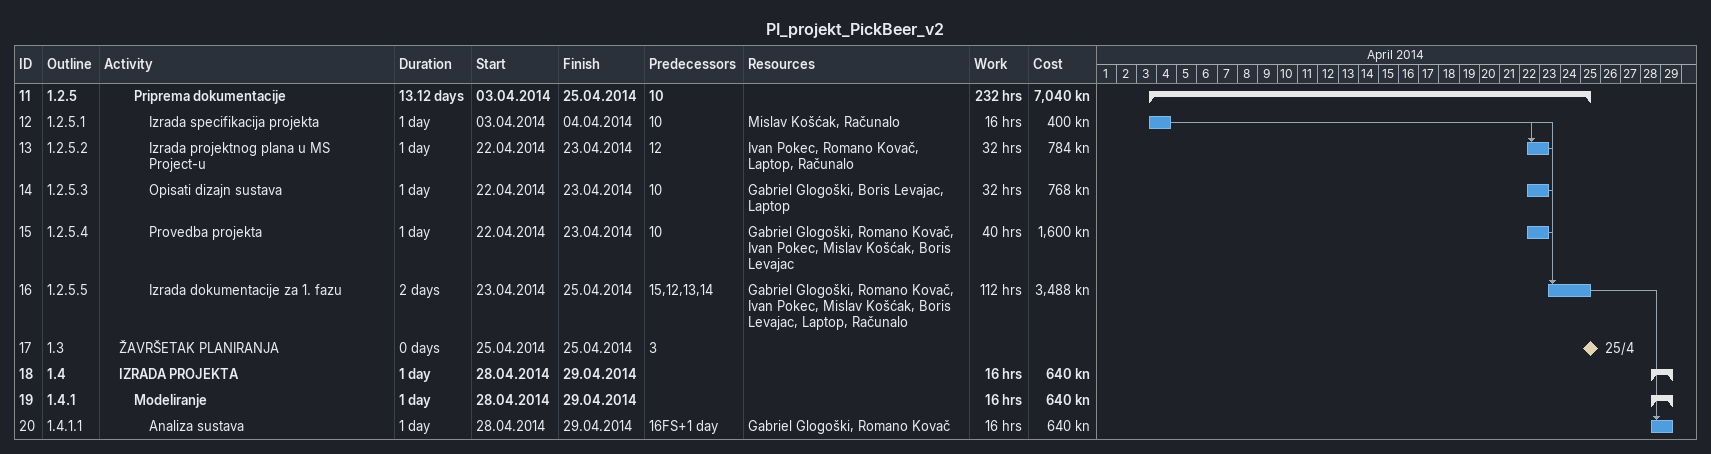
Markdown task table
PI_projekt_PickBeer_v2

| ID | WBS | Task | Duration | Start | Finish | Predecessors | Resources | Work (h) | Cost (kn) |
|---|---|---|---|---|---|---|---|---|---|
| 11 | 1.2.5 | **Priprema dokumentacije** | 13.12d | 2014-04-03 | 2014-04-25 | 10 |  | 232 | 7040 |
| 12 | 1.2.5.1 | Izrada specifikacija projekta | 1d | 2014-04-03 | 2014-04-04 | 10 | Mislav Košćak, Računalo | 16 | 400 |
| 13 | 1.2.5.2 | Izrada projektnog plana u MS Project-u | 1d | 2014-04-22 | 2014-04-23 | 12 | Ivan Pokec, Romano Kovač, Laptop, Računalo | 32 | 784 |
| 14 | 1.2.5.3 | Opisati dizajn sustava | 1d | 2014-04-22 | 2014-04-23 | 10 | Gabriel Glogoški, Boris Levajac, Laptop | 32 | 768 |
| 15 | 1.2.5.4 | Provedba projekta | 1d | 2014-04-22 | 2014-04-23 | 10 | Gabriel Glogoški, Romano Kovač, Ivan Pokec, Mislav Košćak, Boris Levajac | 40 | 1600 |
| 16 | 1.2.5.5 | Izrada dokumentacije za 1. fazu | 2d | 2014-04-23 | 2014-04-25 | 15, 12, 13, 14 | Gabriel Glogoški, Romano Kovač, Ivan Pokec, Mislav Košćak, Boris Levajac, Laptop, Računalo | 112 | 3488 |
| 17 | 1.3 | ŽAVRŠETAK PLANIRANJA | 0d | 2014-04-25 | 2014-04-25 | 3 |  |  |  |
| 18 | 1.4 | **IZRADA PROJEKTA** | 1d | 2014-04-28 | 2014-04-29 |  |  | 16 | 640 |
| 19 | 1.4.1 | **Modeliranje** | 1d | 2014-04-28 | 2014-04-29 |  |  | 16 | 640 |
| 20 | 1.4.1.1 | Analiza sustava | 1d | 2014-04-28 | 2014-04-29 | 16FS+1d | Gabriel Glogoški, Romano Kovač | 16 | 640 |
